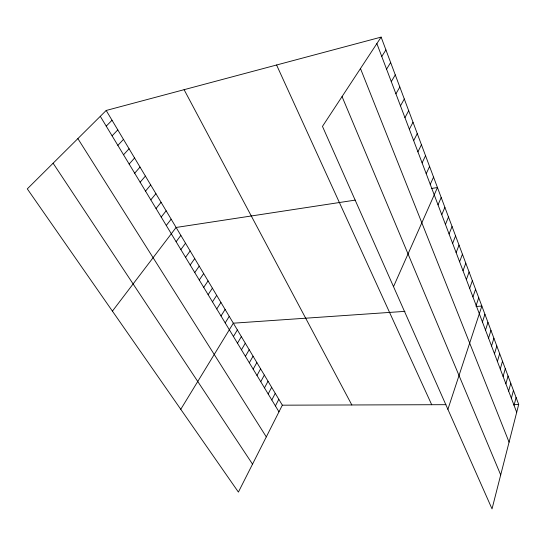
<?xml version="1.0" encoding="UTF-8"?>
<svg xmlns="http://www.w3.org/2000/svg" width="546" height="546" viewBox="0 0 546 546"><rect width="100%" height="100%" fill="white"/><g stroke="black" fill="none" stroke-linecap="round" stroke-linejoin="round"><path stroke-width="0.82" d="M518.7 404.456L492.028 508.892L322.474 126.385L381.128 37.108L518.7 404.456L513.609 404.47M514.045 405.344L516.086 397.481M511.363 398.273L513.445 390.417M508.647 391.1L510.763 383.258M505.889 383.838L508.046 376.003M503.098 376.474L505.289 368.652M500.272 369.014L502.504 361.199M497.399 361.445L499.672 353.644M494.492 353.774L496.805 345.987M491.543 345.993L493.898 338.227M488.547 338.111L490.95 330.35M485.517 330.105L487.96 322.365M482.439 321.99L484.923 314.271M447.897 409.336L481.852 306.06L476.01 306.463M476.153 305.412L478.733 297.727M472.938 296.935L475.566 289.278M469.676 288.336L472.351 280.699M466.366 279.613L469.096 272.004M463.008 270.755L465.793 263.172M459.602 261.766L462.435 254.211M456.142 252.641L459.029 245.113M452.627 243.38L455.569 235.886M449.065 233.975L452.061 226.508M445.44 224.42L448.498 216.994M441.762 214.715L444.874 207.33M438.022 204.859L441.202 197.509M393.516 286.657L437.469 187.544L431.668 188.425M430.248 184.364L433.558 177.102M426.208 173.71L429.586 166.496M422.099 162.872L425.546 155.706M417.922 151.849L421.437 144.745M106.183 110.469L282.337 405.18L238.404 492.089L27.3 188.875L106.183 110.469L381.128 37.108M413.67 140.643L417.26 133.593M275.409 405.937L278.815 399.297M271.806 399.979L275.259 393.338M409.35 129.245L413.015 122.249M268.168 393.953L271.662 387.319M264.482 387.865L268.025 381.238M404.948 117.643L408.695 110.715M260.756 381.702L264.339 375.082M256.989 375.464L260.619 368.85M253.173 369.157L256.859 362.558M400.477 105.842L404.299 98.976M249.317 362.783L253.051 356.183M245.413 356.326L249.194 349.74M395.918 93.83L399.829 87.032M241.469 349.795L245.297 343.222M237.469 343.188L241.359 336.623M391.284 81.607L395.277 74.884M233.429 336.507L237.367 329.948M180.767 409.302L233.333 323.191L404.975 311.356M386.568 69.165L390.643 62.517M225.198 322.891L229.245 316.359M221.007 315.957L225.109 309.439M381.763 56.491L385.926 49.925M216.762 308.94L220.925 302.443M212.469 301.842L216.694 295.352M208.122 294.656L212.401 288.179M203.719 287.373L208.06 280.917M199.263 280.002L203.672 273.566M194.751 272.543L199.222 266.12M190.185 264.987L194.717 258.586M185.558 257.33L190.151 250.955M180.869 249.577L185.531 243.223M176.119 241.728L180.856 235.394M112.421 311.131L176.112 227.464L355.214 200.109M166.291 225.471L171.164 219.185M161.2 217.055L166.155 210.797M156.04 208.524L161.07 202.293M150.812 199.87L155.917 193.68M145.509 191.107L150.696 184.937M140.138 182.214L145.4 176.078M134.685 173.198L140.035 167.096M129.156 164.053L134.589 157.992M123.546 154.777L129.068 148.758M117.861 145.373L123.471 139.387M112.087 135.831L117.793 129.887M106.231 126.146L112.032 120.25M282.337 405.18L445.952 404.675M53.112 163.22L252.525 464.148M77.866 138.609L266.298 436.896M100.293 116.325L278.972 411.827M184.098 89.681L351.836 404.968M276.583 65.001L431.709 404.723M342.055 96.581L500.702 474.924M360.476 68.537L509.07 442.158M376.87 43.591L516.693 412.319"/></g></svg>
